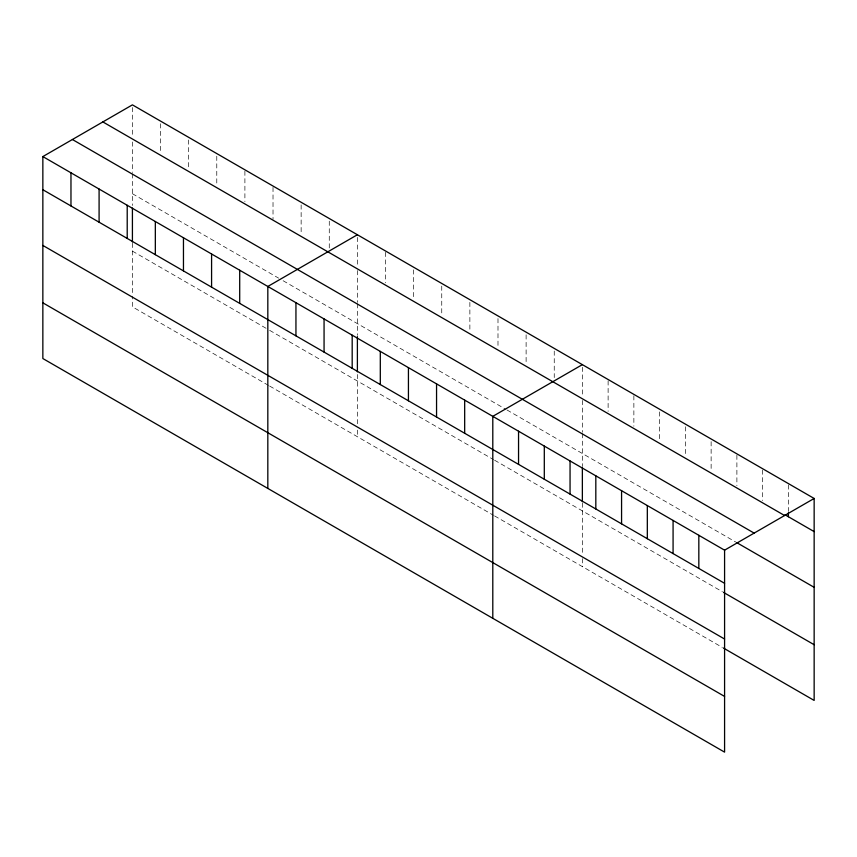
<?xml version="1.0" encoding="UTF-8"?>
<svg xmlns="http://www.w3.org/2000/svg" width="857" height="857" viewBox="0 0 857 857"><rect width="100%" height="100%" fill="white"/><g stroke="black" fill="none" stroke-linecap="round" stroke-linejoin="round"><path stroke-width="0.64" stroke-dasharray="4.29 3.21" d="M132.417 141.994L132.417 172.503M132.417 193.725L278.643 278.15M283.142 280.742L505.866 409.335M506.99 409.989L735.767 542.063M132.417 251.122L268.52 329.699M269.644 330.352L493.493 459.588M494.618 460.241L722.333 591.705M268.52 385.404L132.417 306.827L132.417 296.211M269.644 386.057L493.493 515.293M494.618 515.946L722.333 647.41M788.397 484.923L788.397 511.436M762.644 470.054L762.644 500.552M736.891 455.185L736.891 485.683M711.128 441.644L711.128 470.814M685.375 426.775L685.375 455.945M659.622 411.906L659.622 441.076M633.869 395.709L633.869 426.208M608.116 380.84L608.116 411.339M582.364 367.289L582.364 396.459M582.364 400.444L582.364 432.271M582.364 433.599L582.364 466.54M582.364 503.07L582.364 553.333M582.364 558.646L582.364 566.595M554.243 351.059L554.243 377.573M526.112 334.819L526.112 363.989M497.992 318.59L497.992 346.432M469.872 302.35L469.872 331.52M441.751 286.109L441.751 315.28M413.631 269.88L413.631 299.05M385.511 252.312L385.511 282.81M357.39 237.41L357.39 266.581M357.39 270.555L357.39 302.392M357.39 303.71L357.39 335.355M357.39 374.488L357.39 424.772M357.39 430.085L357.39 436.716M329.27 221.17L329.27 249.012M301.139 204.93L301.139 234.1M273.019 187.372L273.019 219.199M244.898 171.132L244.898 201.631M216.778 156.231L216.778 185.401M188.658 139.991L188.658 169.161M160.538 123.751L160.538 152.921M132.417 107.521L132.417 136.691M132.417 173.832L132.417 205.466M132.417 243.292L132.417 294.894"/><path stroke-width="1.29" d="M42.85 156.574L724.583 550.173L724.583 752.135L42.85 358.537L42.85 156.574L132.417 104.865L814.15 498.463L814.15 700.426L723.447 648.053M357.39 234.754L267.823 286.463L267.823 488.426M582.364 364.643L492.796 416.352L492.796 618.304M724.583 550.173L814.15 498.463M785.033 514.8L814.15 531.608M102.861 121.93L784.594 515.528M72.406 139.509L754.139 533.108M736.891 542.717L814.15 587.324M42.85 189.729L724.583 583.317M723.447 592.348L814.15 644.721M42.85 245.434L724.583 639.033M42.85 302.832L724.583 696.42M788.397 512.765L788.397 516.739M698.83 535.304L698.83 568.448M673.077 520.435L673.077 553.579M647.324 505.566L647.324 538.71M621.571 490.697L621.571 523.841M595.819 475.828L595.819 508.972M582.364 467.847L582.364 501.763M570.055 460.959L570.055 494.103M544.302 446.09L544.302 479.234M518.549 431.221L518.549 464.365M464.676 400.112L464.676 433.267M436.556 383.882L436.556 417.027M408.435 367.642L408.435 400.787M380.304 351.402L380.304 384.557M357.39 336.651L357.39 371.874M352.184 335.173L352.184 368.317M324.064 318.933L324.064 352.088M295.944 302.703L295.944 335.848M239.703 270.223L239.703 303.378M211.583 253.993L211.583 287.138M183.462 237.753L183.462 270.908M155.331 221.524L155.331 254.668M132.417 208.069L132.417 241.985M127.211 205.284L127.211 238.428M99.091 189.043L99.091 222.199M70.97 172.814L70.97 205.959"/></g></svg>
